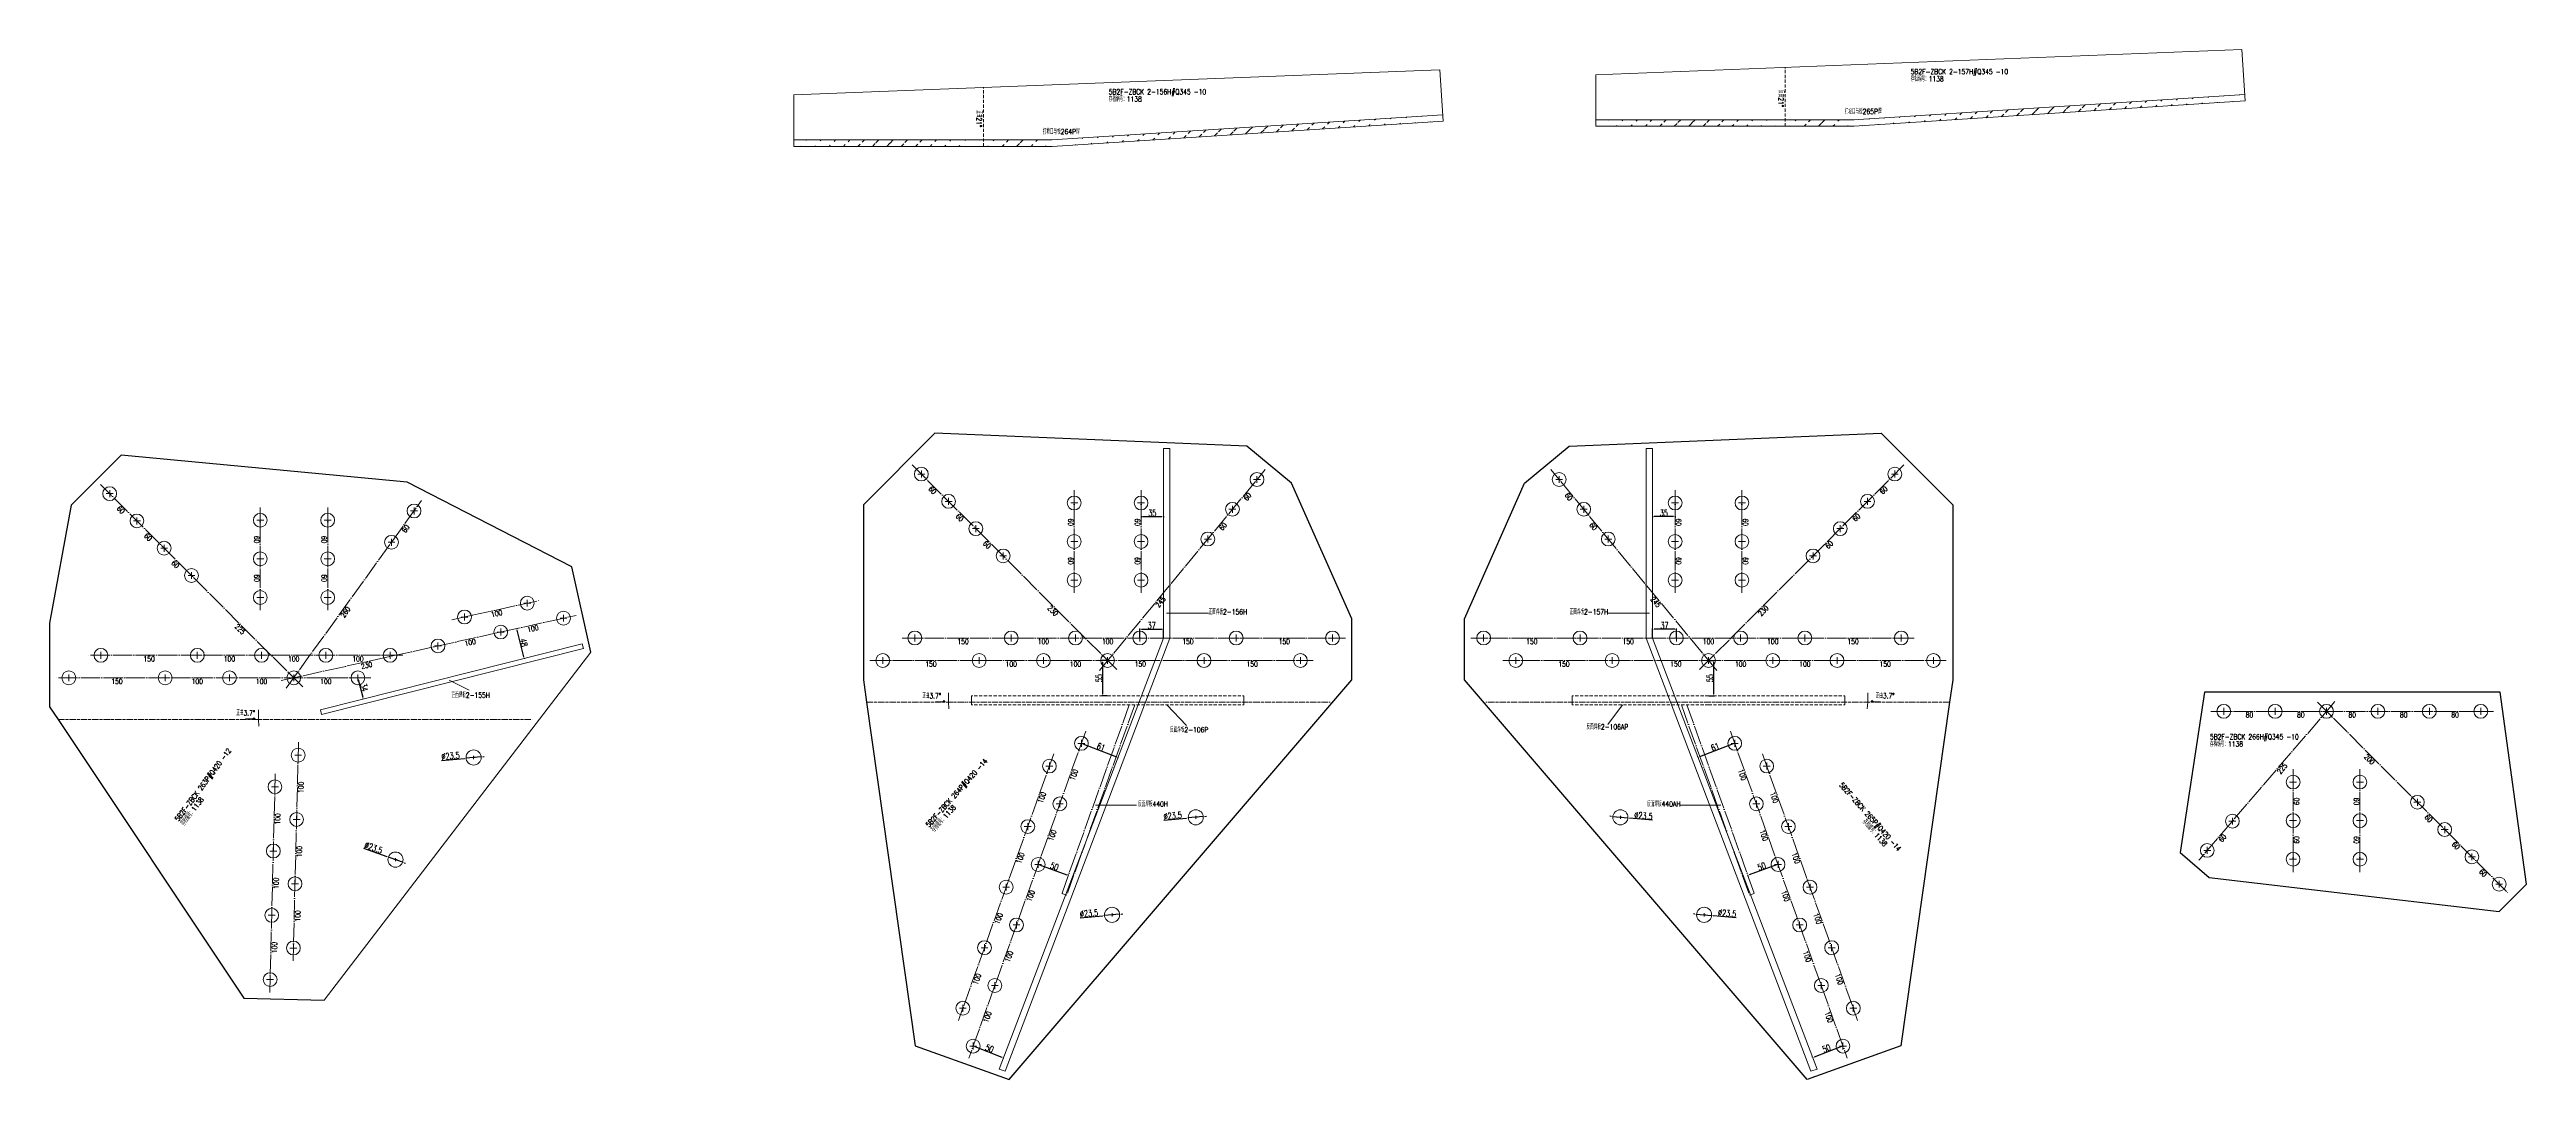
# Model space of a CAD drawing. Header units: millimetres. Extents: x -164 to 144402, y -33030 to 11430.
# Drawn here: x 26456 to 30311, y -15652 to -14050 of the extents above; entities that cross this region are included whole.
import ezdxf
from ezdxf.enums import TextEntityAlignment as Align

# ---------------------------------------------------------------- set-up
doc = ezdxf.new("R2010")
doc.units = ezdxf.units.MM
doc.header["$LTSCALE"] = 20
doc.header["$PDMODE"] = 1
for name, pattern in [('DASHDOT2X', [1.75, 1.5, -0.125, 0, -0.125]), ('DIVIDE', [0.875, 0.5, -0.125, 0, -0.125, 0, -0.125]), ('HIDDEN', [0.375, 0.25, -0.125])]:
    doc.linetypes.add(name, pattern=pattern)
for name, color, linetype, lineweight in [('1', 7, 'Continuous', 25), ('11', 3, 'Continuous', 13), ('12', 7, 'Continuous', 13), ('5', 1, 'Continuous', 13), ('7', 2, 'DASHDOT2X', 13), ('8', 3, 'DIVIDE', 13)]:
    doc.layers.add(name, color=color, linetype=linetype, lineweight=lineweight)
doc.styles.get("Standard").update_dxf_attribs({"font": 'simplex', "width": 0.7, "bigfont": 'gbhzfs.shx'})
doc.dimstyles.new('dimStyle3', dxfattribs={"dimtxt": 2.1, "dimasz": 1, "dimexe": 1.05, "dimexo": 0, "dimgap": 0.525, "dimtad": 1, "dimzin": 0, "dimdsep": 46, "dimtxsty": 'standard', "dimblk": 'OBLIQUE', "dimblk1": 'OBLIQUE', "dimblk2": 'OBLIQUE', "dimcen": 0.09, "dimadec": 0, "dimazin": 0, "dimtfac": 1, "dimtdec": 1, "dimtmove": 0, "dimatfit": 3, "dimfxl": 0, "dimtolj": 1, "dimtzin": 0, "dimarcsym": 0})
doc.dimstyles.get("Standard").update_dxf_attribs({"dimtxt": 2.1, "dimasz": 1, "dimexe": 1.05, "dimexo": 0, "dimgap": 0.525, "dimtad": 1, "dimzin": 0, "dimdsep": 46, "dimtxsty": 'standard', "dimblk": 'OBLIQUE', "dimblk1": 'OBLIQUE', "dimblk2": 'OBLIQUE', "dimcen": 0.09, "dimadec": 0, "dimazin": 0, "dimtfac": 1, "dimtdec": 1, "dimtix": 1, "dimtmove": 0, "dimatfit": 3, "dimfxl": 0, "dimtolj": 1, "dimtzin": 0, "dimarcsym": 0})
pattern_1 = [(45, (1248.063, 31.373), (-11.22532, 11.22532), [])]

# ---------------------------------------------------------------- blocks, each defined once
blk = doc.blocks.new('M20')
for p, q in [((-0.5, 0), (0.5, 0)), ((0, -0.5), (0, 0.5))]:
    blk.add_line(p, q)
blk.add_circle((0, 0), 1)
blk = doc.blocks.new('*D79')
at = {"layer": '12', "color": 0, "lineweight": -2}
for p, q in [((28102.3, -15000.5), (28093.8, -15000.5)), ((28095.1, -15003), (28095.1, -15053)), ((28102.3, -15055.5), (28093.8, -15055.5))]:
    blk.add_line(p, q, dxfattribs=at)
at = {"layer": '12', "color": 0}
for points in [[(28094.7, -15003), (28095.5, -15003), (28095.1, -15000.5)], [(28094.7, -15053), (28095.5, -15053), (28095.1, -15055.5)]]:
    blk.add_solid(points, dxfattribs=at)
at = {"layer": 'Defpoints', "color": 0}
for p in [(28102.9, -15000.5), (28095.1, -15055.5), (28102.9, -15055.5)]:
    blk.add_point(p, dxfattribs=at)
at = {"layer": '12', "color": 0, "insert": (28089.5, -15028), "char_height": 10, "attachment_point": 5, "rotation": 90}
blk.add_mtext('55', dxfattribs=at)
blk = doc.blocks.new('*D80')
at = {"layer": '12', "color": 0, "lineweight": -2}
for p, q in [((28154.9, -14776.3), (28154.9, -14777.9)), ((28157.4, -14776.7), (28187.4, -14776.7)), ((28189.9, -14776.3), (28189.9, -14777.9))]:
    blk.add_line(p, q, dxfattribs=at)
at = {"layer": '12', "color": 0}
for points in [[(28157.4, -14776.2), (28157.4, -14777.1), (28154.9, -14776.7)], [(28187.4, -14776.2), (28187.4, -14777.1), (28189.9, -14776.7)]]:
    blk.add_solid(points, dxfattribs=at)
at = {"layer": 'Defpoints', "color": 0}
for p in [(28154.9, -14775.7), (28189.9, -14775.7), (28189.9, -14776.7)]:
    blk.add_point(p, dxfattribs=at)
at = {"layer": '12', "color": 0, "insert": (28172.4, -14771), "char_height": 10, "attachment_point": 5}
blk.add_mtext('35', dxfattribs=at)
blk = doc.blocks.new('*D81')
at = {"layer": '12', "color": 0, "lineweight": -2}
for p, q in [((27893.9, -15599.5), (27894.1, -15599)), ((27896, -15601), (27938.4, -15617.2)), ((27940.5, -15618.7), (27940.3, -15619.3))]:
    blk.add_line(p, q, dxfattribs=at)
at = {"layer": '12', "color": 0}
for points in [[(27896.2, -15600.6), (27895.9, -15601.4), (27893.7, -15600.1)], [(27938.6, -15616.8), (27938.3, -15617.6), (27940.8, -15618.1)]]:
    blk.add_solid(points, dxfattribs=at)
at = {"layer": 'Defpoints', "color": 0}
for p in [(27893.7, -15600.1), (27940.8, -15618.1), (27940.8, -15618.1)]:
    blk.add_point(p, dxfattribs=at)
at = {"layer": '12', "color": 0, "insert": (27919.2, -15603.9), "char_height": 10, "attachment_point": 5, "rotation": 339.1047}
blk.add_mtext('50', dxfattribs=at)
blk = doc.blocks.new('*D82')
at = {"layer": '12', "color": 0, "lineweight": -2}
for p, q in [((28061.9, -15129.9), (28061.7, -15130.5)), ((28064.5, -15130.2), (28116.7, -15150.2)), ((28118.8, -15151.7), (28118.6, -15152.3))]:
    blk.add_line(p, q, dxfattribs=at)
at = {"layer": '12', "color": 0}
for points in [[(28064.6, -15129.9), (28064.3, -15130.6), (28062.1, -15129.4)], [(28116.9, -15149.8), (28116.6, -15150.6), (28119.1, -15151.1)]]:
    blk.add_solid(points, dxfattribs=at)
at = {"layer": 'Defpoints', "color": 0}
for p in [(28062.1, -15129.4), (28119.1, -15151.1), (28119.1, -15151.1)]:
    blk.add_point(p, dxfattribs=at)
at = {"layer": '12', "color": 0, "insert": (28092.6, -15135), "char_height": 10, "attachment_point": 5, "rotation": 339.1047}
blk.add_mtext('61', dxfattribs=at)
blk = doc.blocks.new('*D83')
at = {"layer": '12', "color": 0, "lineweight": -2}
for p, q in [((28152.9, -14964.9), (28152.9, -14950.5)), ((28155.4, -14951.7), (28187.4, -14951.7)), ((28189.9, -14964.9), (28189.9, -14950.5))]:
    blk.add_line(p, q, dxfattribs=at)
at = {"layer": '12', "color": 0}
for points in [[(28155.4, -14951.3), (28155.4, -14952.1), (28152.9, -14951.7)], [(28187.4, -14951.3), (28187.4, -14952.1), (28189.9, -14951.7)]]:
    blk.add_solid(points, dxfattribs=at)
at = {"layer": 'Defpoints', "color": 0}
for p in [(28189.9, -14951.7), (28152.9, -14965.5), (28189.9, -14965.5)]:
    blk.add_point(p, dxfattribs=at)
at = {"layer": '12', "color": 0, "insert": (28171.4, -14946.1), "char_height": 10, "attachment_point": 5}
blk.add_mtext('37', dxfattribs=at)
blk = doc.blocks.new('*D84')
at = {"layer": '12', "color": 0, "lineweight": -2}
for p, q in [((27995, -15317.1), (27995.2, -15316.5)), ((27997.1, -15318.5), (28039.5, -15333.7)), ((28042, -15333.9), (28042.2, -15333.3))]:
    blk.add_line(p, q, dxfattribs=at)
at = {"layer": '12', "color": 0}
for points in [[(27997.2, -15318.1), (27997, -15318.9), (27994.7, -15317.7)], [(28039.6, -15333.3), (28039.3, -15334.1), (28041.8, -15334.5)]]:
    blk.add_solid(points, dxfattribs=at)
at = {"layer": 'Defpoints', "color": 0}
for p in [(27994.7, -15317.7), (28041.8, -15334.5), (28041.8, -15334.5)]:
    blk.add_point(p, dxfattribs=at)
at = {"layer": '12', "color": 0, "insert": (28020.2, -15320.8), "char_height": 10, "attachment_point": 5, "rotation": 340.3125}
blk.add_mtext('50', dxfattribs=at)
blk = doc.blocks.new('*D90')
at = {"layer": '12', "color": 0, "lineweight": -2}
for p, q in [((29099.4, -15335.1), (29099.6, -15335.7)), ((29143.9, -15318.5), (29101.6, -15333.7)), ((29146.5, -15318.2), (29146.7, -15318.8))]:
    blk.add_line(p, q, dxfattribs=at)
at = {"layer": '12', "color": 0}
for points in [[(29101.4, -15333.3), (29101.7, -15334.1), (29099.2, -15334.5)], [(29143.8, -15318.1), (29144.1, -15318.9), (29146.3, -15317.7)]]:
    blk.add_solid(points, dxfattribs=at)
at = {"layer": 'Defpoints', "color": 0}
for p in [(29099.2, -15334.5), (29099.2, -15334.5), (29146.3, -15317.7)]:
    blk.add_point(p, dxfattribs=at)
at = {"layer": '12', "color": 0, "insert": (29120.8, -15320.8), "char_height": 10, "attachment_point": 5, "rotation": 19.6875}
blk.add_mtext('50', dxfattribs=at)
blk = doc.blocks.new('*D89')
at = {"layer": '12', "color": 0, "lineweight": -2}
for p, q in [((28951.1, -14964.9), (28951.1, -14950.5)), ((28985.6, -14951.7), (28953.6, -14951.7)), ((28988.1, -14964.9), (28988.1, -14950.5))]:
    blk.add_line(p, q, dxfattribs=at)
at = {"layer": '12', "color": 0}
for points in [[(28953.6, -14951.3), (28953.6, -14952.1), (28951.1, -14951.7)], [(28985.6, -14951.3), (28985.6, -14952.1), (28988.1, -14951.7)]]:
    blk.add_solid(points, dxfattribs=at)
at = {"layer": 'Defpoints', "color": 0}
for p in [(28951.1, -14951.7), (28951.1, -14965.5), (28988.1, -14965.5)]:
    blk.add_point(p, dxfattribs=at)
at = {"layer": '12', "color": 0, "insert": (28969.6, -14946.1), "char_height": 10, "attachment_point": 5}
blk.add_mtext('37', dxfattribs=at)
blk = doc.blocks.new('*D88')
at = {"layer": '12', "color": 0, "lineweight": -2}
for p, q in [((29021.7, -15150.5), (29021.5, -15149.9)), ((29076.6, -15130.2), (29024.3, -15150.2)), ((29079.1, -15129.9), (29079.3, -15130.5))]:
    blk.add_line(p, q, dxfattribs=at)
at = {"layer": '12', "color": 0}
for points in [[(29024.1, -15149.8), (29024.4, -15150.6), (29022, -15151.1)], [(29076.4, -15129.9), (29076.7, -15130.6), (29078.9, -15129.4)]]:
    blk.add_solid(points, dxfattribs=at)
at = {"layer": 'Defpoints', "color": 0}
for p in [(29078.9, -15129.4), (29022, -15151.1), (29022, -15151.1)]:
    blk.add_point(p, dxfattribs=at)
at = {"layer": '12', "color": 0, "insert": (29048.4, -15135), "char_height": 10, "attachment_point": 5, "rotation": 20.8953}
blk.add_mtext('61', dxfattribs=at)
blk = doc.blocks.new('*D87')
at = {"layer": '12', "color": 0, "lineweight": -2}
for p, q in [((29245, -15601), (29202.6, -15617.2)), ((29247.1, -15599.5), (29246.9, -15599)), ((29200, -15617.5), (29199.8, -15616.9))]:
    blk.add_line(p, q, dxfattribs=at)
at = {"layer": '12', "color": 0}
for points in [[(29244.9, -15600.6), (29245.2, -15601.4), (29247.3, -15600.1)], [(29202.4, -15616.8), (29202.7, -15617.6), (29200.2, -15618.1)]]:
    blk.add_solid(points, dxfattribs=at)
at = {"layer": 'Defpoints', "color": 0}
for p in [(29247.3, -15600.1), (29200.2, -15618.1), (29200.2, -15618.1)]:
    blk.add_point(p, dxfattribs=at)
at = {"layer": '12', "color": 0, "insert": (29221.8, -15603.9), "char_height": 10, "attachment_point": 5, "rotation": 20.8953}
blk.add_mtext('50', dxfattribs=at)
blk = doc.blocks.new('*D86')
at = {"layer": '12', "color": 0, "lineweight": -2}
for p, q in [((28951.1, -14776.3), (28951.1, -14777.9)), ((28983.6, -14776.7), (28953.6, -14776.7)), ((28986.1, -14776.3), (28986.1, -14777.9))]:
    blk.add_line(p, q, dxfattribs=at)
at = {"layer": '12', "color": 0}
for points in [[(28953.6, -14776.2), (28953.6, -14777.1), (28951.1, -14776.7)], [(28983.6, -14776.2), (28983.6, -14777.1), (28986.1, -14776.7)]]:
    blk.add_solid(points, dxfattribs=at)
at = {"layer": 'Defpoints', "color": 0}
for p in [(28951.1, -14775.7), (28951.1, -14776.7), (28986.1, -14775.7)]:
    blk.add_point(p, dxfattribs=at)
at = {"layer": '12', "color": 0, "insert": (28968.6, -14771), "char_height": 10, "attachment_point": 5}
blk.add_mtext('35', dxfattribs=at)
blk = doc.blocks.new('*D85')
at = {"layer": '12', "color": 0, "lineweight": -2}
for p, q in [((29038.7, -15000.5), (29047.2, -15000.5)), ((29045.9, -15003), (29045.9, -15053)), ((29038.7, -15055.5), (29047.2, -15055.5))]:
    blk.add_line(p, q, dxfattribs=at)
at = {"layer": '12', "color": 0}
for points in [[(29045.5, -15003), (29046.3, -15003), (29045.9, -15000.5)], [(29045.5, -15053), (29046.3, -15053), (29045.9, -15055.5)]]:
    blk.add_solid(points, dxfattribs=at)
at = {"layer": 'Defpoints', "color": 0}
for p in [(29038.1, -15000.5), (29038.1, -15055.5), (29045.9, -15055.5)]:
    blk.add_point(p, dxfattribs=at)
at = {"layer": '12', "color": 0, "insert": (29040.3, -15028), "char_height": 10, "attachment_point": 5, "rotation": 90}
blk.add_mtext('55', dxfattribs=at)
blk = doc.blocks.new('*D136')
at = {"layer": '12', "color": 0, "lineweight": -2}
for p, q in [((27183.6, -14950.7), (27184.2, -14950.5)), ((27183.6, -14953.3), (27194, -14994.7)), ((27195.2, -14997), (27195.8, -14996.9))]:
    blk.add_line(p, q, dxfattribs=at)
at = {"layer": '12', "color": 0}
for points in [[(27184, -14953.2), (27183.2, -14953.4), (27183, -14950.8)], [(27194.4, -14994.6), (27193.6, -14994.8), (27194.6, -14997.2)]]:
    blk.add_solid(points, dxfattribs=at)
at = {"layer": 'Defpoints', "color": 0}
for p in [(27183, -14950.8), (27194.6, -14997.2), (27194.6, -14997.2)]:
    blk.add_point(p, dxfattribs=at)
at = {"layer": '12', "color": 0, "insert": (27194.2, -14972.6), "char_height": 10, "attachment_point": 5, "rotation": 284.1345}
blk.add_mtext('48', dxfattribs=at)
blk = doc.blocks.new('*D137')
at = {"layer": '12', "color": 0, "lineweight": -2}
for p, q in [((26935.5, -15027.6), (26934.9, -15027.8)), ((26936.7, -15029.9), (26943.8, -15057.7)), ((26943.8, -15060.3), (26943.2, -15060.5))]:
    blk.add_line(p, q, dxfattribs=at)
at = {"layer": '12', "color": 0}
for points in [[(26937.2, -15029.8), (26936.3, -15030), (26936.1, -15027.5)], [(26944.2, -15057.6), (26943.4, -15057.9), (26944.4, -15060.2)]]:
    blk.add_solid(points, dxfattribs=at)
at = {"layer": 'Defpoints', "color": 0}
for p in [(26936.1, -15027.5), (26944.4, -15060.2), (26944.4, -15060.2)]:
    blk.add_point(p, dxfattribs=at)
at = {"layer": '12', "color": 0, "insert": (26945.7, -15042.4), "char_height": 10, "attachment_point": 5, "rotation": 284.1345}
blk.add_mtext('34', dxfattribs=at)
blk = doc.blocks.new('*D140')
at = {"layer": '12', "color": 0, "lineweight": -2}
for p, q in [((27130.3, -15150.1), (27132.8, -15149.9)), ((27066.3, -15155.8), (27102, -15152.7)), ((27127.9, -15150.4), (27104.4, -15152.4))]:
    blk.add_line(p, q, dxfattribs=at)
at = {"layer": '12', "color": 0}
for points in [[(27130.3, -15149.7), (27130.4, -15150.6), (27127.9, -15150.4)], [(27101.9, -15152.2), (27102, -15153.1), (27104.4, -15152.4)]]:
    blk.add_solid(points, dxfattribs=at)
at = {"layer": 'Defpoints', "color": 0}
for p in [(27104.4, -15152.4), (27127.9, -15150.4)]:
    blk.add_point(p, dxfattribs=at)
at = {"layer": '12', "color": 0, "insert": (27080.2, -15148.9), "char_height": 10, "attachment_point": 5, "rotation": 5.0769}
blk.add_mtext('∅23.5', dxfattribs=at)
blk = doc.blocks.new('*D141')
at = {"layer": '12', "color": 0, "lineweight": -2}
for p, q in [((26944.8, -15292.1), (26981.1, -15305.3)), ((27005.5, -15314.2), (26983.5, -15306.1)), ((27007.9, -15315), (27010.2, -15315.9))]:
    blk.add_line(p, q, dxfattribs=at)
at = {"layer": '12', "color": 0}
for points in [[(26981.3, -15304.9), (26981, -15305.7), (26983.5, -15306.1)], [(27008, -15314.6), (27007.8, -15315.4), (27005.5, -15314.2)]]:
    blk.add_solid(points, dxfattribs=at)
at = {"layer": 'Defpoints', "color": 0}
for p in [(26983.5, -15306.1), (27005.5, -15314.2)]:
    blk.add_point(p, dxfattribs=at)
at = {"layer": '12', "color": 0, "insert": (26960.3, -15291.7), "char_height": 10, "attachment_point": 5, "rotation": 340.0105}
blk.add_mtext('∅23.5', dxfattribs=at)
blk = doc.blocks.new('*D142')
at = {"layer": '12', "color": 0, "lineweight": -2}
for p, q in [((28190.3, -15248.8), (28225.9, -15245.6)), ((28251.8, -15243.3), (28228.4, -15245.4)), ((28254.3, -15243.1), (28256.8, -15242.8))]:
    blk.add_line(p, q, dxfattribs=at)
at = {"layer": '12', "color": 0}
for points in [[(28225.8, -15245.2), (28225.9, -15246), (28228.4, -15245.4)], [(28254.2, -15242.7), (28254.3, -15243.5), (28251.8, -15243.3)]]:
    blk.add_solid(points, dxfattribs=at)
at = {"layer": 'Defpoints', "color": 0}
for p in [(28228.4, -15245.4), (28251.8, -15243.3)]:
    blk.add_point(p, dxfattribs=at)
at = {"layer": '12', "color": 0, "insert": (28204.2, -15241.9), "char_height": 10, "attachment_point": 5, "rotation": 5.0769}
blk.add_mtext('∅23.5', dxfattribs=at)
blk = doc.blocks.new('*D143')
at = {"layer": '12', "color": 0, "lineweight": -2}
for p, q in [((28060, -15400.5), (28095.6, -15397.4)), ((28121.5, -15395), (28098.1, -15397.1)), ((28124, -15394.8), (28126.5, -15394.6))]:
    blk.add_line(p, q, dxfattribs=at)
at = {"layer": '12', "color": 0}
for points in [[(28095.6, -15396.9), (28095.6, -15397.8), (28098.1, -15397.1)], [(28124, -15394.4), (28124, -15395.2), (28121.5, -15395)]]:
    blk.add_solid(points, dxfattribs=at)
at = {"layer": 'Defpoints', "color": 0}
for p in [(28098.1, -15397.1), (28121.5, -15395)]:
    blk.add_point(p, dxfattribs=at)
at = {"layer": '12', "color": 0, "insert": (28073.9, -15393.6), "char_height": 10, "attachment_point": 5, "rotation": 5.0769}
blk.add_mtext('∅23.5', dxfattribs=at)
blk = doc.blocks.new('*D144')
at = {"layer": '12', "color": 0, "lineweight": -2}
for p, q in [((28886.8, -15243.1), (28884.3, -15242.8)), ((28889.2, -15243.3), (28912.7, -15245.4)), ((28950.8, -15248.8), (28915.1, -15245.6))]:
    blk.add_line(p, q, dxfattribs=at)
at = {"layer": '12', "color": 0}
for points in [[(28886.8, -15242.7), (28886.7, -15243.5), (28889.2, -15243.3)], [(28915.2, -15245.2), (28915.1, -15246), (28912.7, -15245.4)]]:
    blk.add_solid(points, dxfattribs=at)
at = {"layer": 'Defpoints', "color": 0}
for p in [(28889.2, -15243.3), (28912.7, -15245.4)]:
    blk.add_point(p, dxfattribs=at)
at = {"layer": '12', "color": 0, "insert": (28936.8, -15241.9), "char_height": 10, "attachment_point": 5, "rotation": 354.9231}
blk.add_mtext('∅23.5', dxfattribs=at)
blk = doc.blocks.new('*D145')
at = {"layer": '12', "color": 0, "lineweight": -2}
for p, q in [((29017, -15394.8), (29014.5, -15394.6)), ((29019.5, -15395), (29042.9, -15397.1)), ((29081, -15400.5), (29045.4, -15397.4))]:
    blk.add_line(p, q, dxfattribs=at)
at = {"layer": '12', "color": 0}
for points in [[(29017.1, -15394.4), (29017, -15395.2), (29019.5, -15395)], [(29045.4, -15396.9), (29045.4, -15397.8), (29042.9, -15397.1)]]:
    blk.add_solid(points, dxfattribs=at)
at = {"layer": 'Defpoints', "color": 0}
for p in [(29019.5, -15395), (29042.9, -15397.1)]:
    blk.add_point(p, dxfattribs=at)
at = {"layer": '12', "color": 0, "insert": (29067.1, -15393.6), "char_height": 10, "attachment_point": 5, "rotation": 354.9231}
blk.add_mtext('∅23.5', dxfattribs=at)

msp = doc.modelspace()

# ---------------------------------------------------------------- hatches: boundary and pattern name
at = {"layer": '12'}
h = msp.add_hatch(dxfattribs=at)
h.set_pattern_fill('ANSI31', color=256, scale=5, style=0)
h.set_pattern_definition(pattern_1)
edge = h.paths.add_edge_path()
edge.add_line((29263.954, -14159.699), (29872.682, -14120.334))
edge.add_line((29264.599, -14169.678), (29873.327, -14130.313))
h = msp.add_hatch(dxfattribs=at)
h.set_pattern_fill('ANSI31', color=256, scale=5, style=0)
edge = h.paths.add_edge_path()
edge.add_line((28015.89, -14191.072), (28624.619, -14151.707))
edge.add_line((28016.536, -14201.051), (28625.264, -14161.687))
h = msp.add_hatch(dxfattribs=at)
h.set_pattern_fill('ANSI31', color=256, scale=5, style=0)
h.set_pattern_definition(pattern_1)
edge = h.paths.add_edge_path()
edge.add_line((28862.599, -14159.678), (29157.599, -14159.678))
edge.add_line((28862.599, -14169.678), (29157.599, -14169.678))
h = msp.add_hatch(dxfattribs=at)
h.set_pattern_fill('ANSI31', color=256, scale=5, style=0)
h.set_pattern_definition(pattern_1)
edge = h.paths.add_edge_path()
edge.add_line((29157.599, -14159.678), (29264.599, -14159.678))
edge.add_line((29157.599, -14169.678), (29264.599, -14169.678))
h = msp.add_hatch(dxfattribs=at)
h.set_pattern_fill('ANSI31', color=256, scale=5, style=0)
edge = h.paths.add_edge_path()
edge.add_line((27614.536, -14191.051), (27909.536, -14191.051))
edge.add_line((27614.536, -14201.051), (27909.536, -14201.051))
h = msp.add_hatch(dxfattribs=at)
h.set_pattern_fill('ANSI31', color=256, scale=5, style=0)
edge = h.paths.add_edge_path()
edge.add_line((27909.536, -14191.051), (28016.536, -14191.051))
edge.add_line((27909.536, -14201.051), (28016.536, -14201.051))

# ---------------------------------------------------------------- linework, layer by layer
at = {"layer": '1'}
for p, q in [((27834.203, -14646.971), (27722.903, -14758.271)), ((28319.779, -14667.3), (27834.203, -14646.971)), ((28821.24, -14667.3), (29306.816, -14646.971)), ((29306.816, -14646.971), (29418.115, -14758.271)), ((26567.436, -14680.958), (26489.654, -14758.739)), ((27012.589, -14723.167), (26567.436, -14680.958)), ((28389.165, -14724.619), (28319.779, -14667.3)), ((28751.854, -14724.619), (28821.24, -14667.3)), ((27269.133, -14855.001), (27012.589, -14723.167)), ((28482.903, -14935.525), (28389.165, -14724.619)), ((28658.115, -14935.525), (28751.854, -14724.619)), ((26489.654, -14758.739), (26456.137, -14942.45)), ((27722.903, -14758.271), (27722.903, -15030.525)), ((29418.115, -14758.271), (29418.115, -15030.525)), ((27298.405, -14987.52), (27269.133, -14855.001)), ((26456.137, -14942.45), (26456.137, -15072.45)), ((28482.903, -15030.525), (28482.903, -14935.525)), ((28658.115, -15030.525), (28658.115, -14935.525)), ((27722.903, -15030.525), (27727.861, -15065.525)), ((27949.476, -15651.952), (28482.903, -15030.525)), ((29191.543, -15651.952), (28658.115, -15030.525)), ((29418.115, -15030.525), (29413.157, -15065.525)), ((26456.137, -15072.45), (26469.487, -15092.45)), ((27727.861, -15065.525), (27803.537, -15599.734)), ((29413.157, -15065.525), (29337.482, -15599.734)), ((29810, -15049.557), (29772.024, -15299.043)), ((30270, -15049.557), (29810, -15049.557)), ((30311.127, -15348.257), (30270, -15049.557)), ((26469.487, -15092.45), (26758.693, -15525.695)), ((29772.024, -15299.043), (29817.546, -15338.13)), ((29817.546, -15338.13), (30268.701, -15390.684)), ((30268.701, -15390.684), (30311.127, -15348.257)), ((26758.693, -15525.695), (26883.654, -15528.811)), ((27803.537, -15599.734), (27949.476, -15651.952)), ((29337.482, -15599.734), (29191.543, -15651.952))]:
    msp.add_line(p, q, dxfattribs=at)
at = {"layer": '12'}
for p, q in [((28862.599, -14089.678), (29868.165, -14050.48)), ((29868.165, -14050.48), (29873.327, -14130.313)), ((27614.536, -14121.051), (28620.102, -14081.853)), ((28620.102, -14081.853), (28625.264, -14161.687)), ((28862.599, -14089.678), (28862.599, -14169.678)), ((27614.536, -14121.051), (27614.536, -14201.051)), ((29263.954, -14159.699), (29872.682, -14120.334)), ((29264.599, -14169.678), (29873.327, -14130.313)), ((28015.89, -14191.072), (28624.619, -14151.707)), ((28016.536, -14201.051), (28625.264, -14161.687)), ((28862.599, -14159.678), (29157.599, -14159.678)), ((28862.599, -14169.678), (29157.599, -14169.678)), ((29157.599, -14159.678), (29264.599, -14159.678)), ((29157.599, -14169.678), (29264.599, -14169.678)), ((27614.536, -14191.051), (27909.536, -14191.051)), ((27614.536, -14201.051), (27909.536, -14201.051)), ((27909.536, -14191.051), (28016.536, -14191.051)), ((27909.536, -14201.051), (28016.536, -14201.051)), ((28189.903, -14670.953), (28199.903, -14670.953)), ((28951.115, -14670.953), (28941.115, -14670.953)), ((28194.543, -14926.711), (28259.659, -14926.711)), ((28946.476, -14926.711), (28881.36, -14926.711)), ((27298.405, -14987.52), (26883.654, -15528.811)), ((27285.251, -14974.333), (27287.204, -14982.091)), ((27077.909, -15031.118), (27109.045, -15046.674)), ((27835.205, -15064.525), (27850.205, -15064.525)), ((27848.205, -15062.525), (27846.205, -15064.525)), ((27850.205, -15064.525), (27848.205, -15062.525)), ((27855.205, -15065.525), (27855.205, -15050.525)), ((27855.205, -15065.525), (27855.776, -15075.504)), ((27890.903, -15055.525), (27890.903, -15069.525)), ((28195.25, -15069.525), (28225.836, -15101.587)), ((28314.903, -15055.525), (28314.903, -15069.525)), ((28826.115, -15055.525), (28826.115, -15069.525)), ((28904.295, -15069.525), (28881.278, -15099.844)), ((29250.115, -15055.525), (29250.115, -15069.525)), ((29285.813, -15065.525), (29285.243, -15075.504)), ((29285.813, -15065.525), (29285.813, -15050.525)), ((29290.813, -15064.525), (29292.813, -15062.525)), ((29305.813, -15064.525), (29290.813, -15064.525)), ((29292.813, -15062.525), (29294.813, -15064.525)), ((26761.335, -15091.45), (26776.335, -15091.45)), ((26774.335, -15089.45), (26772.335, -15091.45)), ((26776.335, -15091.45), (26774.335, -15089.45)), ((26781.335, -15092.45), (26781.335, -15077.45)), ((26781.335, -15092.45), (26781.906, -15102.43)), ((26877.682, -15076.968), (26879.635, -15084.726)), ((27116.147, -15153.897), (27116.147, -15148.897)), ((27113.647, -15151.397), (27118.647, -15151.397)), ((28083.829, -15225.683), (28147.913, -15225.683)), ((29057.19, -15225.683), (28993.106, -15225.683)), ((28237.568, -15244.332), (28242.568, -15244.332)), ((28240.068, -15246.832), (28240.068, -15241.832)), ((28903.45, -15244.332), (28898.45, -15244.332)), ((28900.95, -15246.832), (28900.95, -15241.832)), ((26997.005, -15310.152), (26992.005, -15310.152)), ((26994.505, -15312.652), (26994.505, -15307.652)), ((28039.244, -15365.446), (28031.712, -15362.751)), ((29101.774, -15365.446), (29109.307, -15362.751)), ((28107.301, -15396.09), (28112.301, -15396.09)), ((28109.801, -15398.59), (28109.801, -15393.59)), ((29033.718, -15396.09), (29028.718, -15396.09)), ((29031.218, -15398.59), (29031.218, -15393.59)), ((27934.014, -15635.799), (27943.429, -15639.168)), ((29207.005, -15635.799), (29197.589, -15639.168))]:
    msp.add_line(p, q, dxfattribs=at)
at = {"layer": '12', "color": 3, "linetype": 'HIDDEN'}
for p, q in [((29157.599, -14169.678), (29157.599, -14078.178)), ((27909.536, -14201.051), (27909.536, -14109.552))]:
    msp.add_line(p, q, dxfattribs=at)
at = {"layer": '12', "linetype": 'HIDDEN'}
for p, q in [((28102.903, -15055.525), (27890.903, -15055.525)), ((28102.903, -15069.525), (27890.903, -15069.525)), ((28102.903, -15055.525), (28314.903, -15055.525)), ((28102.903, -15069.525), (28314.903, -15069.525)), ((29038.115, -15055.525), (28826.115, -15055.525)), ((29038.115, -15069.525), (28826.115, -15069.525)), ((29038.115, -15055.525), (29250.115, -15055.525)), ((29038.115, -15069.525), (29250.115, -15069.525))]:
    msp.add_line(p, q, dxfattribs=at)
at = {"layer": '12'}
for centre in [(27116.147, -15151.397), (28240.068, -15244.332), (28900.95, -15244.332), (26994.505, -15310.152), (28109.801, -15396.09), (29031.218, -15396.09)]:
    msp.add_circle(centre, 11.75, dxfattribs=at)
at = {"layer": '7', "color": 0, "linetype": 'ByBlock'}
for p, q in [((28189.903, -14965.525), (28189.903, -14670.953)), ((28199.903, -14965.525), (28199.903, -14670.953)), ((28941.115, -14965.525), (28941.115, -14670.953)), ((28951.115, -14965.525), (28951.115, -14670.953)), ((26877.682, -15076.968), (27285.251, -14974.333)), ((26879.635, -15084.726), (27287.204, -14982.091)), ((28189.903, -14965.525), (27934.014, -15635.799)), ((28199.903, -14965.525), (27943.429, -15639.168)), ((28941.115, -14965.525), (29197.589, -15639.168)), ((28951.115, -14965.525), (29207.005, -15635.799))]:
    msp.add_line(p, q, dxfattribs=at)
at = {"layer": '7'}
for p, q in [((28117.045, -15014.667), (27798.847, -14696.469)), ((28090.166, -15015.945), (28348.102, -14703.669)), ((29050.852, -15015.945), (28792.917, -14703.669)), ((29023.973, -15014.667), (29342.171, -14696.469)), ((26850.279, -15041.593), (26535.616, -14726.919)), ((26784.137, -14922.45), (26784.137, -14762.45)), ((26824.432, -15043.667), (27035.117, -14751.758)), ((26889.091, -14922.45), (26889.021, -14762.45)), ((28050.903, -14895.525), (28050.903, -14735.525)), ((28154.903, -14895.525), (28154.903, -14735.525)), ((28986.115, -14895.525), (28986.115, -14735.525)), ((29090.115, -14895.525), (29090.115, -14735.525)), ((27082.468, -14937.196), (27219.173, -14907)), ((26816.607, -15031.764), (27275.545, -14930.392)), ((27006.137, -14992.45), (26516.137, -14992.45)), ((27782.903, -14965.525), (28472.903, -14965.525)), ((29358.115, -14965.525), (28668.115, -14965.525)), ((26956.137, -15027.45), (26466.137, -15027.45)), ((27732.903, -15000.525), (28422.903, -15000.525)), ((29408.115, -15000.525), (28718.115, -15000.525)), ((28136.63, -15069.525), (28031.712, -15362.751)), ((28145.126, -15069.525), (28039.244, -15365.446)), ((28995.892, -15069.525), (29101.774, -15365.446)), ((29004.389, -15069.525), (29109.307, -15362.751)), ((30013.028, -15064.382), (29801.301, -15311)), ((29985.858, -15065.415), (30282.843, -15362.4)), ((28068.857, -15110.52), (27886.937, -15618.954)), ((29072.161, -15110.52), (29254.082, -15618.954)), ((29820, -15079.557), (30260, -15079.557)), ((26843.64, -15127.689), (26835.165, -15467.583)), ((28019.059, -15145.806), (27870.827, -15560.086)), ((29121.96, -15145.806), (29270.191, -15560.086)), ((26807.405, -15176.801), (26798.93, -15516.695)), ((29947.961, -15169.557), (29947.891, -15329.557)), ((30052, -15169.557), (30052, -15329.557))]:
    msp.add_line(p, q, dxfattribs=at)
at = {"layer": '8'}
for p, q in [((27727.861, -15065.525), (28451.811, -15065.525)), ((29413.157, -15065.525), (28689.207, -15065.525)), ((26469.487, -15092.45), (27209.837, -15092.45))]:
    msp.add_line(p, q, dxfattribs=at)

# ---------------------------------------------------------------- block references
at = {"layer": '5', "yscale": 10.75, "zscale": 10.75}
for p, xscale in [((27812.989, -14710.611), 10.75), ((28335.365, -14719.089), 10.75), ((28805.653, -14719.089), -10.75), ((29328.029, -14710.611), -10.75), ((26549.758, -14741.062), 10.75), ((27023.412, -14767.975), 10.75), ((27855.416, -14753.037), 10.75), ((28050.903, -14755.525), 10.75), ((28154.903, -14755.525), 10.75), ((28297.152, -14765.346), 10.75), ((28843.866, -14765.346), -10.75), ((28986.115, -14755.525), -10.75), ((29090.115, -14755.525), -10.75), ((29285.603, -14753.037), -10.75), ((26592.185, -14783.488), 10.75), ((26784.137, -14782.45), 10.75), ((26889.03, -14782.45), 10.75), ((27897.842, -14795.464), 10.75), ((28258.939, -14811.604), 10.75), ((28882.079, -14811.604), -10.75), ((29243.176, -14795.464), -10.75), ((26634.611, -14825.914), 10.75), ((26784.137, -14842.45), 10.75), ((26889.056, -14842.45), 10.75), ((26988.298, -14816.627), 10.75), ((27940.269, -14837.89), 10.75), ((28050.903, -14815.525), 10.75), ((28154.903, -14815.525), 10.75), ((28986.115, -14815.525), -10.75), ((29090.115, -14815.525), -10.75), ((29200.75, -14837.89), -10.75), ((26677.038, -14868.341), 10.75), ((28050.903, -14875.525), 10.75), ((28154.903, -14875.525), 10.75), ((28986.115, -14875.525), -10.75), ((29090.115, -14875.525), -10.75), ((26784.137, -14902.45), 10.75), ((26889.082, -14902.45), 10.75), ((27199.644, -14911.314), 10.75), ((27101.997, -14932.882), 10.75), ((27158.369, -14956.274), 10.75), ((27256.016, -14934.706), 10.75), ((27802.903, -14965.525), 10.75), ((27952.903, -14965.525), 10.75), ((28052.903, -14965.525), 10.75), ((28152.903, -14965.525), 10.75), ((28302.903, -14965.525), 10.75), ((28452.903, -14965.525), 10.75), ((28688.115, -14965.525), -10.75), ((28838.115, -14965.525), -10.75), ((28988.115, -14965.525), -10.75), ((29088.115, -14965.525), -10.75), ((29188.115, -14965.525), -10.75), ((29338.115, -14965.525), -10.75), ((26536.137, -14992.45), 10.75), ((26686.137, -14992.45), 10.75), ((26786.137, -14992.45), 10.75), ((26886.137, -14992.45), 10.75), ((26986.137, -14992.45), 10.75), ((27060.723, -14977.843), 10.75), ((27752.903, -15000.525), 10.75), ((27902.903, -15000.525), 10.75), ((28002.903, -15000.525), 10.75), ((28102.903, -15000.525), 10.75), ((28252.903, -15000.525), 10.75), ((28402.903, -15000.525), 10.75), ((28738.115, -15000.525), -10.75), ((28888.115, -15000.525), -10.75), ((29038.115, -15000.525), -10.75), ((29138.115, -15000.525), -10.75), ((29238.115, -15000.525), -10.75), ((29388.115, -15000.525), -10.75), ((26486.137, -15027.45), 10.75), ((26636.137, -15027.45), 10.75), ((26736.137, -15027.45), 10.75), ((26836.137, -15027.45), 10.75), ((26936.137, -15027.45), 10.75), ((29840, -15079.557), 10.75), ((29920, -15079.557), 10.75), ((30000, -15079.557), 10.75), ((30080, -15079.557), 10.75), ((30160, -15079.557), 10.75), ((30240, -15079.557), 10.75), ((26843.142, -15147.682), 10.75), ((28062.119, -15129.351), 10.75), ((29078.899, -15129.351), -10.75), ((26806.906, -15196.794), 10.75), ((28012.321, -15164.637), 10.75), ((29128.698, -15164.637), -10.75), ((29947.952, -15189.557), 10.75), ((30052, -15189.557), 10.75), ((28028.43, -15223.506), 10.75), ((29112.588, -15223.506), -10.75), ((30141.421, -15220.978), 10.75), ((26840.649, -15247.651), 10.75), ((27978.632, -15258.792), 10.75), ((29162.387, -15258.792), -10.75), ((29853.415, -15250.305), 10.75), ((29947.926, -15249.557), 10.75), ((30052, -15249.557), 10.75), ((30183.848, -15263.405), 10.75), ((26804.414, -15296.763), 10.75), ((29814.328, -15295.826), 10.75), ((29947.9, -15309.557), 10.75), ((30052, -15309.557), 10.75), ((30226.274, -15305.831), 10.75), ((26838.156, -15347.62), 10.75), ((27944.943, -15352.946), 10.75), ((27994.741, -15317.66), 10.75), ((29146.277, -15317.66), -10.75), ((29196.076, -15352.946), -10.75), ((30268.701, -15348.257), 10.75), ((26801.921, -15396.732), 10.75), ((27961.053, -15411.814), 10.75), ((29179.966, -15411.814), -10.75), ((26835.664, -15447.589), 10.75), ((27911.254, -15447.101), 10.75), ((29229.765, -15447.101), -10.75), ((26799.428, -15496.701), 10.75), ((27927.364, -15505.969), 10.75), ((29213.655, -15505.969), -10.75), ((27877.565, -15541.255), 10.75), ((29263.454, -15541.255), -10.75), ((27893.675, -15600.123), 10.75), ((29247.344, -15600.123), -10.75)]:
    msp.add_blockref('M20', p, dxfattribs=dict(at, xscale=xscale))

# ---------------------------------------------------------------- texts
at = {"layer": '11', "width": 0.7}
for s, rotation, p in [('60', 314.998143, (26569.911, -14763.335)), ('60', 315, (27833.142, -14732.885)), ('60', 50.44558, (28317.415, -14743.173)), ('60', 309.55442, (28823.603, -14743.173)), ('60', 45, (29307.877, -14732.885)), ('60', 54.180213, (27007.071, -14793.179)), ('60', 315, (27875.568, -14775.311)), ('60', 270, (28049.403, -14785.525)), ('60', 270, (28153.403, -14785.525)), ('60', 50.44558, (28279.202, -14789.43)), ('60', 309.55442, (28861.816, -14789.43)), ('60', 270, (28995.615, -14785.525)), ('60', 270, (29099.615, -14785.525)), ('60', 45, (29265.45, -14775.311)), ('60', 314.998143, (26612.337, -14805.762)), ('60', 270, (26782.637, -14812.45)), ('60', 270.024911, (26887.543, -14812.451)), ('60', 315, (27917.995, -14817.738)), ('60', 270, (28049.403, -14845.525)), ('60', 270, (28153.403, -14845.525)), ('60', 270, (28995.615, -14845.525)), ('60', 270, (29099.615, -14845.525)), ('60', 45, (29223.024, -14817.738)), ('60', 314.998143, (26654.764, -14848.188)), ('60', 270, (26782.637, -14872.45)), ('60', 270.024911, (26887.569, -14872.451)), ('260', 54.180213, (26913.434, -14922.916)), ('230', 315, (28020.525, -14920.268)), ('245', 50.44558, (28182.078, -14907.019)), ('245', 309.55442, (28958.941, -14907.019)), ('230', 45, (29120.493, -14920.268)), ('225', 314.998143, (26755.526, -14948.956)), ('100', 12.455695, (27151.144, -14923.563)), ('100', 12.455695, (27207.516, -14946.955)), ('100', 12.455695, (27109.87, -14968.523)), ('230', 12.455695, (26948.753, -15004.111)), ('200', 315, (30069.65, -15151.328)), ('100', 70.312525, (28046.687, -15176.934)), ('100', 289.687475, (29094.331, -15176.934)), ('225', 49.354294, (29927.846, -15165.908)), ('100', 88.571631, (26843.395, -15197.704)), ('100', 70.312525, (27996.889, -15212.22)), ('100', 289.687475, (29144.13, -15212.22)), ('60', 89.975089, (29949.439, -15219.558)), ('60', 270, (30050.5, -15219.557)), ('100', 88.571631, (26807.16, -15246.816)), ('100', 70.312525, (28012.998, -15271.088)), ('60', 315, (30161.574, -15243.252)), ('100', 88.571631, (26840.902, -15297.673)), ('100', 70.312525, (27963.2, -15306.374)), ('100', 289.687475, (29128.02, -15271.088)), ('100', 289.687475, (29177.819, -15306.374)), ('60', 49.354294, (29835.01, -15274.042)), ('60', 89.975089, (29949.413, -15279.558)), ('60', 270, (30050.5, -15279.557)), ('60', 315, (30204, -15285.679)), ('100', 88.571631, (26804.667, -15346.785)), ('60', 315, (30246.427, -15328.105)), ('100', 70.312525, (27979.309, -15365.243)), ('100', 289.687475, (29161.709, -15365.243)), ('100', 88.571631, (26838.41, -15397.642)), ('100', 70.312525, (27929.511, -15400.529)), ('100', 289.687475, (29211.508, -15400.529)), ('100', 88.571631, (26802.174, -15446.754)), ('100', 70.312525, (27945.62, -15459.397)), ('100', 289.687475, (29195.398, -15459.397)), ('100', 70.312525, (27895.822, -15494.683)), ('100', 289.687475, (29245.197, -15494.683)), ('100', 70.312525, (27911.931, -15553.551)), ('100', 289.687475, (29229.087, -15553.551))]:
    msp.add_text(s, height=8, rotation=rotation, dxfattribs=at).set_placement(p, align=Align.TOP_CENTER)
for s, p in [('150', (26611.137, -14993.95)), ('100', (26736.137, -14993.95)), ('100', (26836.137, -14993.95)), ('100', (26936.137, -14993.95)), ('150', (27877.903, -14967.025)), ('100', (28002.903, -14967.025)), ('100', (28102.903, -14967.025)), ('150', (28227.903, -14967.025)), ('150', (28377.903, -14967.025)), ('150', (28763.115, -14967.025)), ('150', (28913.115, -14967.025)), ('100', (29038.115, -14967.025)), ('100', (29138.115, -14967.025)), ('150', (29263.115, -14967.025)), ('150', (26561.137, -15028.95)), ('100', (26686.137, -15028.95)), ('100', (26786.137, -15028.95)), ('100', (26886.137, -15028.95)), ('150', (27827.903, -15002.025)), ('100', (27952.903, -15002.025)), ('100', (28052.903, -15002.025)), ('150', (28153.737, -15001.906)), ('150', (28327.903, -15002.025)), ('150', (28813.115, -15002.025)), ('150', (28987.281, -15001.906)), ('100', (29088.115, -15002.025)), ('100', (29188.115, -15002.025)), ('150', (29313.115, -15002.025)), ('80', (29880, -15081.057)), ('80', (29960, -15081.057)), ('80', (30040, -15081.057)), ('80', (30120, -15081.057)), ('80', (30200, -15081.057))]:
    msp.add_text(s, height=8, dxfattribs=at).set_placement(p, align=Align.TOP_CENTER)
at = {"layer": '12', "width": 0.7}
for s, p in [('存档编号：1138 ', (29352.729, -14102.402)), ('5B2F-ZBCK 2-157H#Q345 -10 ', (29352.729, -14091.202)), ('存档编号：1138 ', (28104.666, -14133.775)), ('5B2F-ZBCK 2-156H#Q345 -10 ', (28104.666, -14122.575)), ('打坡口与板265P焊', (29250.016, -14153.148)), ('打坡口与板264P焊', (28001.953, -14184.521)), ('存档编号：1138 ', (29818.537, -15136.737)), ('5B2F-ZBCK 266H#Q345 -10 ', (29818.537, -15125.537))]:
    msp.add_text(s, height=8, dxfattribs=at).set_placement(p, align=Align.BOTTOM_LEFT)
for s, p in [('反曲21°', (29144.604, -14126.628)), ('正曲21°', (27896.54, -14158.001))]:
    msp.add_text(s, height=8, rotation=270, dxfattribs=at).set_placement(p, align=Align.BOTTOM_CENTER)
for s, p in [('正面焊板2-156H', (28290.078, -14931.277)), ('正面焊板2-157H', (28852.002, -14931.277)), ('正面焊板2-155H', (27111.598, -15060.746)), ('正曲3.7°', (27829.048, -15061.76)), ('正曲3.7°', (29313.032, -15061.76)), ('正曲3.7°', (26761.452, -15088.445)), ('反面焊板2-106P', (28229.856, -15114.501)), ('反面焊板2-106AP', (28880.656, -15110.127)), ('反面焊板440H', (28173.63, -15230.079)), ('反面焊板440AH', (28968.567, -15230.079))]:
    msp.add_text(s, height=8, dxfattribs=at).set_placement(p, align=Align.BOTTOM_CENTER)
for s, rotation, p in [('5B2F-ZBCK 263P#Q420 -12 ', 53.221542, (26658.832, -15252.88)), ('5B2F-ZBCK 264P#Q420 -14 ', 48.383989, (27826.783, -15262.16)), ('存档编号：1138 ', 53.221542, (26667.803, -15259.586)), ('5B2F-ZBCK 265P#Q420 -14 ', 311.616011, (29239.195, -15196.144)), ('存档编号：1138 ', 48.383989, (27835.156, -15269.599)), ('存档编号：1138 ', 311.616011, (29275.181, -15253.517))]:
    msp.add_text(s, height=8, rotation=rotation, dxfattribs=at).set_placement(p, align=Align.BOTTOM_LEFT)

# ---------------------------------------------------------------- dimensions: what is measured, and where the dimension line sits
at = {"layer": '12'}
for p1, p2, distance, dimstyle, override, picture, middle in [((28154.903, -14775.677), (28189.903, -14775.677), -0.973, 'standard', {"dimtxt": 10, "dimasz": 2.5, "dimexe": 1.25, "dimexo": 0.625, "dimgap": 0.625, "dimzin": 8, "dimcen": 2.5, "dimtdec": 2, "dimtix": 0, "dimtolj": 0, "dimtzin": 8}, '*D80', (28172.403, -14771.025)), ((28986.115, -14775.677), (28951.115, -14775.677), 0.973, 'standard', {"dimtxt": 10, "dimasz": 2.5, "dimexe": 1.25, "dimexo": 0.625, "dimgap": 0.625, "dimzin": 8, "dimcen": 2.5, "dimtdec": 2, "dimtix": 0, "dimtolj": 0, "dimtzin": 8}, '*D86', (28968.615, -14771.025)), ((27182.955, -14950.844), (27194.617, -14997.157), 0, 'dimStyle3', {"dimtxt": 10, "dimasz": 2.5, "dimexe": 1.25, "dimexo": 0.625, "dimgap": 0.625, "dimdec": 0, "dimzin": 8, "dimcen": 2.5, "dimtdec": 2, "dimtolj": 0, "dimtzin": 8}, '*D136', (27194.241, -14972.627)), ((28152.903, -14965.525), (28189.903, -14965.525), 13.802, 'standard', {"dimtxt": 10, "dimasz": 2.5, "dimexe": 1.25, "dimexo": 0.625, "dimgap": 0.625, "dimzin": 8, "dimcen": 2.5, "dimtdec": 2, "dimtix": 0, "dimtolj": 0, "dimtzin": 8}, '*D83', (28171.403, -14946.098)), ((28988.115, -14965.525), (28951.115, -14965.525), -13.802, 'standard', {"dimtxt": 10, "dimasz": 2.5, "dimexe": 1.25, "dimexo": 0.625, "dimgap": 0.625, "dimzin": 8, "dimcen": 2.5, "dimtdec": 2, "dimtix": 0, "dimtolj": 0, "dimtzin": 8}, '*D89', (28969.615, -14946.098)), ((26936.137, -15027.45), (26944.377, -15060.173), 0, 'dimStyle3', {"dimtxt": 10, "dimasz": 2.5, "dimexe": 1.25, "dimexo": 0.625, "dimgap": 0.625, "dimdec": 0, "dimzin": 8, "dimcen": 2.5, "dimtdec": 2, "dimtolj": 0, "dimtzin": 8}, '*D137', (26945.712, -15042.438)), ((28102.903, -15000.525), (28102.903, -15055.525), -7.811, 'standard', {"dimtxt": 10, "dimasz": 2.5, "dimexe": 1.25, "dimexo": 0.625, "dimgap": 0.625, "dimzin": 8, "dimcen": 2.5, "dimtdec": 2, "dimtix": 0, "dimtolj": 0, "dimtzin": 8}, '*D79', (28089.467, -15028.025)), ((29038.115, -15000.525), (29038.115, -15055.525), 7.811, 'standard', {"dimtxt": 10, "dimasz": 2.5, "dimexe": 1.25, "dimexo": 0.625, "dimgap": 0.625, "dimzin": 8, "dimcen": 2.5, "dimtdec": 2, "dimtix": 0, "dimtolj": 0, "dimtzin": 8}, '*D85', (29040.302, -15028.025)), ((28062.119, -15129.351), (28119.06, -15151.089), 0, 'standard', {"dimtxt": 10, "dimasz": 2.5, "dimexe": 1.25, "dimexo": 0.625, "dimgap": 0.625, "dimdec": 0, "dimzin": 8, "dimcen": 2.5, "dimtdec": 2, "dimtix": 0, "dimtolj": 0, "dimtzin": 8}, '*D82', (28092.596, -15134.965)), ((29078.899, -15129.351), (29021.958, -15151.089), 0, 'standard', {"dimtxt": 10, "dimasz": 2.5, "dimexe": 1.25, "dimexo": 0.625, "dimgap": 0.625, "dimdec": 0, "dimzin": 8, "dimcen": 2.5, "dimtdec": 2, "dimtix": 0, "dimtolj": 0, "dimtzin": 8}, '*D88', (29048.422, -15134.965)), ((27994.741, -15317.66), (28041.819, -15334.504), 0, 'standard', {"dimtxt": 10, "dimasz": 2.5, "dimexe": 1.25, "dimexo": 0.625, "dimgap": 0.625, "dimzin": 8, "dimcen": 2.5, "dimtdec": 2, "dimtix": 0, "dimtolj": 0, "dimtzin": 8}, '*D84', (28020.175, -15320.786)), ((29146.277, -15317.66), (29099.2, -15334.504), 0, 'standard', {"dimtxt": 10, "dimasz": 2.5, "dimexe": 1.25, "dimexo": 0.625, "dimgap": 0.625, "dimzin": 8, "dimcen": 2.5, "dimtdec": 2, "dimtix": 0, "dimtolj": 0, "dimtzin": 8}, '*D90', (29120.844, -15320.786)), ((27893.675, -15600.123), (27940.77, -15618.103), 0, 'standard', {"dimtxt": 10, "dimasz": 2.5, "dimexe": 1.25, "dimexo": 0.625, "dimgap": 0.625, "dimdec": 0, "dimzin": 8, "dimcen": 2.5, "dimtdec": 2, "dimtix": 0, "dimtolj": 0, "dimtzin": 8}, '*D81', (27919.228, -15603.858)), ((29247.344, -15600.123), (29200.249, -15618.103), 0, 'standard', {"dimtxt": 10, "dimasz": 2.5, "dimexe": 1.25, "dimexo": 0.625, "dimgap": 0.625, "dimdec": 0, "dimzin": 8, "dimcen": 2.5, "dimtdec": 2, "dimtix": 0, "dimtolj": 0, "dimtzin": 8}, '*D87', (29221.79, -15603.858))]:
    dim = msp.add_aligned_dim(p1=p1, p2=p2, distance=distance, dimstyle=dimstyle, override=override, dxfattribs=at)
    dim.commit()
    dim.dimension.update_dxf_attribs({"geometry": picture, "text_midpoint": middle})
for p1, p2, picture, middle in [((27127.851, -15150.357), (27104.443, -15152.437), '*D140', (27080.746, -15154.542)), ((28251.772, -15243.292), (28228.364, -15245.372), '*D142', (28204.667, -15247.477)), ((28889.247, -15243.292), (28912.654, -15245.372), '*D144', (28936.352, -15247.477)), ((27005.547, -15314.169), (26983.463, -15306.135), '*D141', (26958.407, -15297.021)), ((28121.505, -15395.05), (28098.097, -15397.129), '*D143', (28074.4, -15399.235)), ((29019.514, -15395.05), (29042.922, -15397.129), '*D145', (29066.619, -15399.235))]:
    dim = msp.add_diameter_dim_2p(p1=p1, p2=p2, dimstyle='dimStyle3', override={"dimtxt": 10, "dimasz": 2.5, "dimexe": 1.25, "dimexo": 0.625, "dimgap": 0.625, "dimzin": 8, "dimcen": 2.5, "dimtdec": 2, "dimtolj": 0, "dimtzin": 8}, dxfattribs=at)
    dim.commit()
    dim.dimension.update_dxf_attribs({"geometry": picture, "text_midpoint": middle, "dimtype": 163})

doc.saveas('drawing.dxf')
